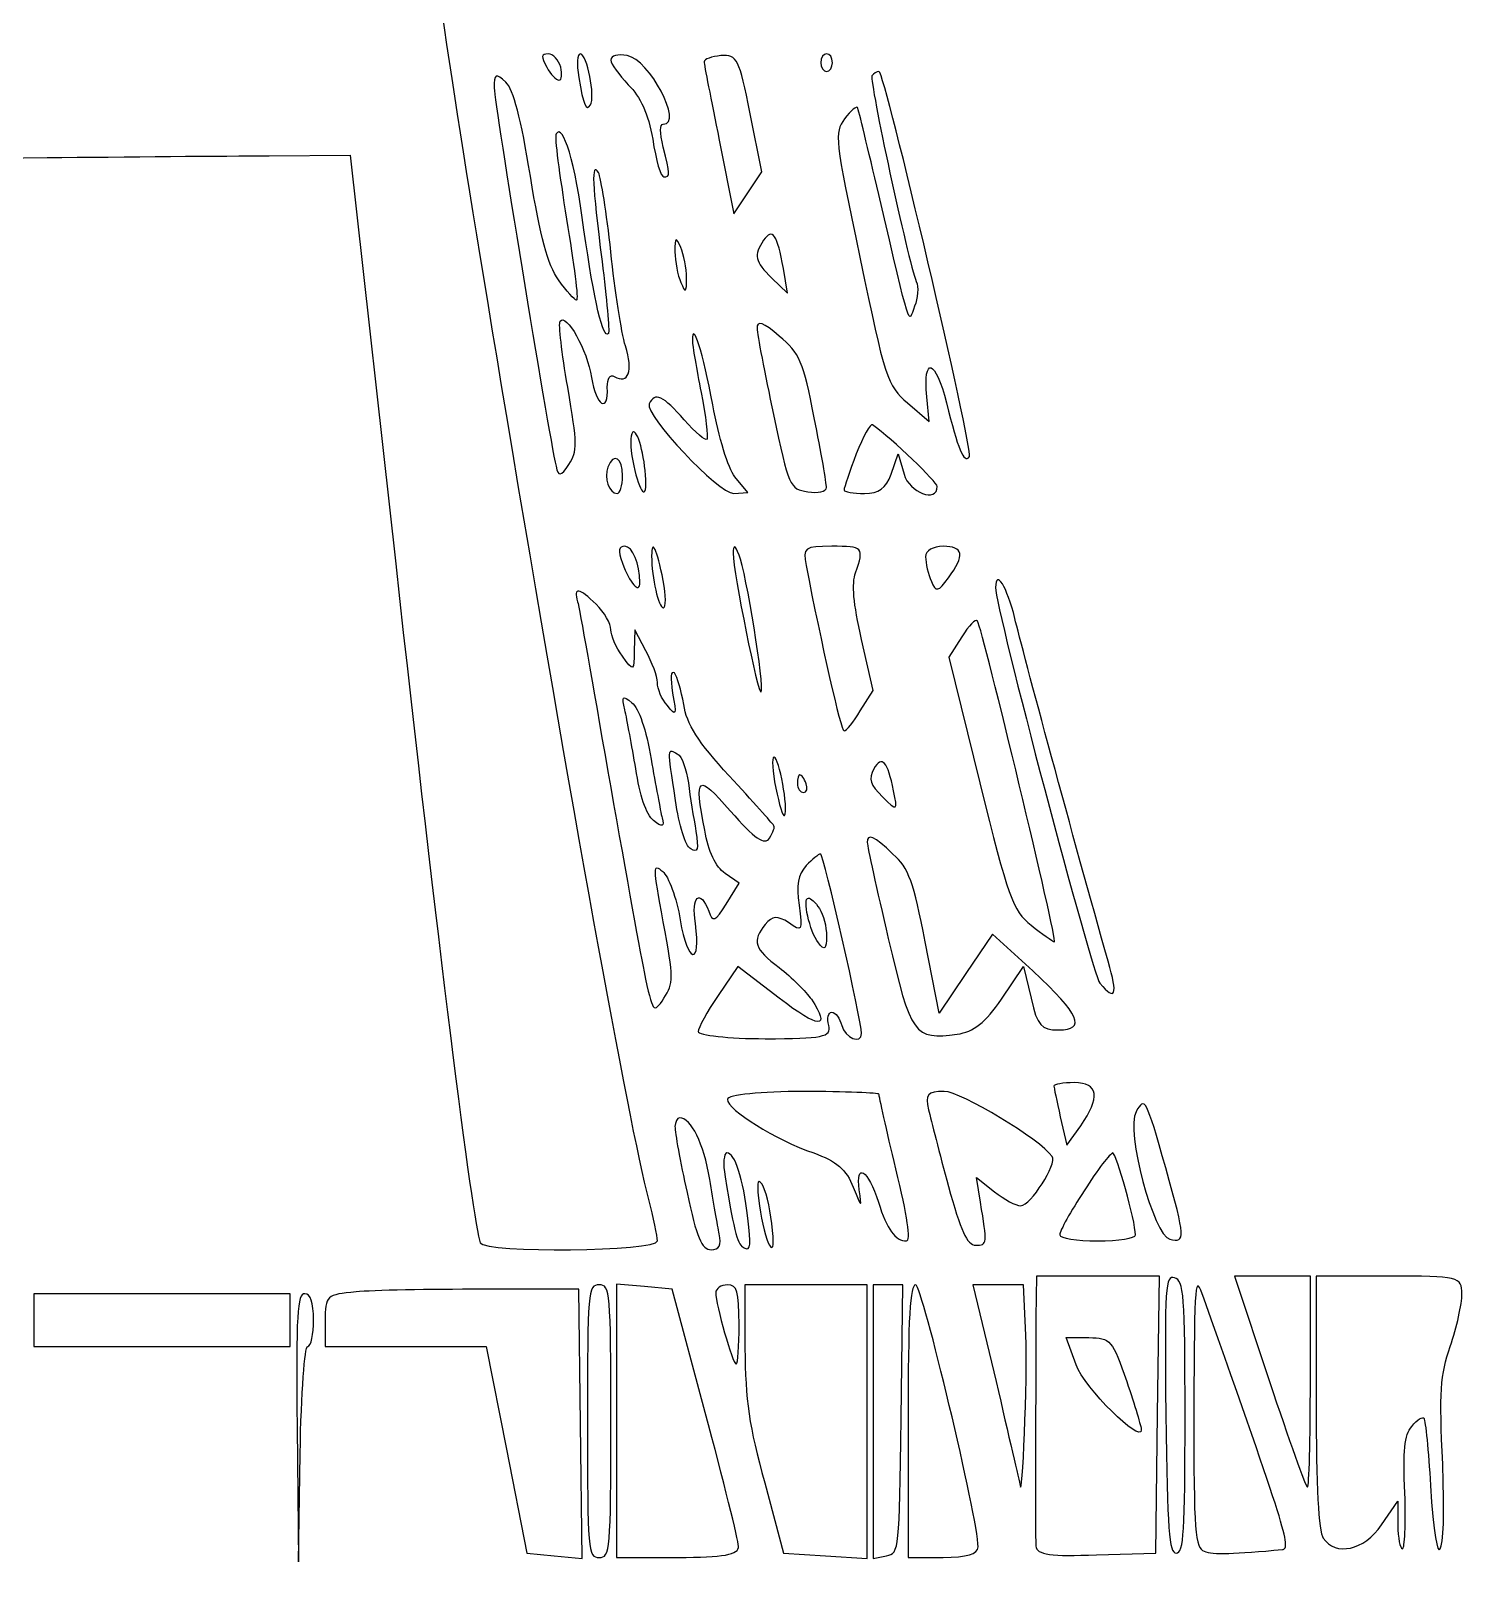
# Model space of a CAD drawing. Extents: x 50 to 162, y 10 to 290.
# Drawn here: x 101.74 to 135.04, y 82.91 to 119.04 of the extents above; entities that cross this region are included whole.
import ezdxf

# ---------------------------------------------------------------- set-up
doc = ezdxf.new("R2010")
doc.units = 0
doc.layers.add('Layer_1', color=7, linetype='CONTINUOUS')

msp = doc.modelspace()

# ---------------------------------------------------------------- linework, layer by layer
at = {"layer": 'Layer_1', "color": 7}
for points in [[(113.735819, 118.203731), (113.735819, 118.203731)], [(115.228134, 118.367486), (115.228134, 118.367486)], [(117.398773, 118.326547), (117.398773, 118.326547)], [(120.112072, 118.306078), (120.112072, 118.306078)], [(114.481977, 117.958099), (114.481977, 117.958099)], [(121.305924, 117.999038), (121.305924, 117.999038)], [(112.514835, 117.712467), (112.514835, 117.712467)], [(117.751502, 116.504775), (118.090664, 114.78535), (118.41626, 115.276614), (118.741856, 115.767879), (118.470526, 117.118856)], [(98.758408, 115.604124), (98.812674, 116.05445), (102.109333, 116.095388)], [(107.278167, 116.136327), (109.16391, 116.156796), (110.222097, 106.63855)], [(118.782556, 114.17127), (118.782556, 114.17127)], [(116.720448, 113.905168), (116.720448, 113.905168)], [(118.972487, 113.291088), (119.338782, 112.943109), (119.243817, 113.516251)], [(118.633324, 112.124335), (118.633324, 112.124335)], [(117.127443, 111.837764), (117.127443, 111.837764)], [(122.13348, 110.384441), (122.63544, 109.954584), (122.581175, 110.527726)], [(115.716528, 109.15628), (115.716528, 109.15628)], [(120.939629, 109.197219), (120.939629, 109.197219)], [(121.753618, 108.726424), (121.916416, 109.197219), (122.052081, 108.726424)], [(115.160301, 108.890178), (115.160301, 108.890178)], [(118.090664, 108.276098), (118.41626, 108.296567), (118.117797, 108.665016)], [(115.499464, 106.65902), (115.499464, 106.65902)], [(116.177789, 106.822774), (116.177789, 106.822774)], [(118.077098, 106.884182), (118.077098, 106.884182)], [(119.77291, 106.597612), (119.77291, 106.597612)], [(122.554042, 106.802305), (122.554042, 106.802305)], [(124.182021, 106.085878), (124.182021, 106.085878)], [(114.454844, 105.758368), (114.454844, 105.758368)], [(116.042124, 104.612085), (115.78436, 105.103349), (115.770794, 104.612085)], [(121.034594, 103.220169), (121.333057, 103.690964), (121.061727, 104.878186)], [(123.395164, 104.939595), (123.096701, 104.4688), (123.815726, 101.541683)], [(123.395164, 104.939595), (123.395164, 104.939595)], [(116.164222, 102.094355), (116.164222, 102.094355)], [(117.032478, 101.541683), (117.032478, 101.541683)], [(119.569412, 101.521214), (119.569412, 101.521214)], [(121.346623, 101.869193), (121.346623, 101.869193)], [(119.067452, 101.418867), (119.067452, 101.418867)], [(121.197392, 100.149767), (121.197392, 100.149767)], [(117.9143, 98.716913), (118.212763, 99.208178), (117.887167, 99.43334)], [(119.77291, 99.617564), (119.77291, 99.617564)], [(120.084939, 98.614567), (120.084939, 98.614567)], [(125.050277, 97.161243), (124.114189, 98.020955), (123.49013, 97.099835), (122.866071, 96.178714), (122.540475, 97.836731)], [(119.148851, 96.526693), (118.18563, 97.26359), (117.724369, 96.588101)], [(124.317686, 96.506224), (124.833213, 97.26359), (125.009577, 96.526693)], [(125.538671, 94.479759), (125.538671, 94.479759)], [(117.941433, 94.172718), (117.941433, 94.172718)], [(122.621874, 93.927086), (122.621874, 93.927086)], [(125.687902, 93.763331), (125.837133, 93.108312), (126.162729, 93.558638)], [(127.451546, 93.886147), (127.451546, 93.886147)], [(116.720448, 93.538169), (116.720448, 93.538169)], [(117.887167, 92.371416), (117.887167, 92.371416)], [(123.829292, 91.777805), (123.734327, 92.350947), (124.154888, 92.023437)], [(126.244128, 92.043906), (126.244128, 92.043906)], [(118.68759, 91.695927), (118.68759, 91.695927)], [(126.529025, 83.569597), (127.912807, 83.610536), (127.953507, 86.844692), (127.994206, 90.05838), (126.556158, 90.05838), (125.131676, 90.05838), (125.118109, 89.09632), (125.118109, 89.09632)], [(131.507929, 87.602058), (131.507929, 90.05838), (130.626106, 90.05838), (129.744284, 90.05838), (130.558274, 87.602058), (130.558274, 87.602058)], [(133.339406, 90.05838), (131.643594, 90.05838), (131.643594, 87.131263), (131.643594, 87.131263)], [(101.797303, 89.034912), (101.797303, 88.420832), (104.781932, 88.420832), (107.766561, 88.420832), (107.766561, 89.034912), (107.766561, 89.648993), (104.781932, 89.648993), (101.797303, 89.648993), (101.797303, 89.034912), (101.797303, 89.034912)], [(108.580551, 89.014443), (108.580551, 88.420832), (110.452727, 88.420832), (112.324904, 88.420832), (112.799731, 86.025918), (113.274559, 83.610536), (113.912184, 83.549128), (114.563376, 83.48772), (114.522676, 86.61953), (114.481977, 89.75134), (112.243505, 89.75134)], [(109.299575, 89.689931), (109.299575, 89.689931)], [(117.425906, 86.885631), (116.652616, 89.75134), (116.014991, 89.812748), (115.363799, 89.874156), (115.363799, 86.701407), (115.363799, 86.701407)], [(117.670103, 89.669462), (117.670103, 89.669462)], [(118.809689, 85.248083), (119.243817, 83.610536), (120.220604, 83.549128), (121.197392, 83.48772), (121.197392, 86.680938), (121.197392, 89.853686), (119.77291, 89.853686), (118.348428, 89.853686), (118.348428, 88.379893), (118.348428, 88.379893)], [(121.984249, 86.742346), (122.024948, 89.853686), (121.672219, 89.853686), (121.333057, 89.853686), (121.333057, 86.660468), (121.333057, 86.660468)], [(124.887479, 88.686934), (124.833213, 89.853686), (124.249853, 89.853686), (123.652928, 89.853686), (124.195587, 87.602058), (124.195587, 87.602058)], [(126.054197, 87.990976), (125.823567, 88.625525), (126.35266, 88.625525)], [(127.234482, 87.602058), (127.234482, 87.602058)], [(128.143438, 86.844692), (128.143438, 86.844692)], [(128.794629, 86.947039), (128.794629, 86.947039)], [(107.929359, 86.537652), (107.956492, 83.405842), (107.997192, 85.923572)], [(107.929359, 86.537652), (107.929359, 86.537652)], [(114.685474, 86.680938), (114.685474, 86.680938)], [(115.363799, 86.701407), (115.363799, 83.508189), (116.788281, 83.508189)], [(121.333057, 86.660468), (121.333057, 83.48772), (121.645086, 83.549128)], [(122.147047, 86.680938), (122.147047, 83.508189), (122.961036, 83.508189)], [(122.147047, 86.680938), (122.147047, 86.680938)], [(133.163041, 84.265555), (133.542903, 84.818227), (133.542903, 84.265555)]]:
    msp.add_lwpolyline(points, dxfattribs=at)
for points in [[(112.799731, 110.118339), (111.578747, 117.446365), (111.212451, 119.861748), (110.615525, 124.651575)], [(113.776519, 118.510771), (113.600154, 118.510771), (113.600154, 118.449363), (113.735819, 118.203731)], [(114.061415, 118.203731), (114.007149, 118.367486), (113.885051, 118.510771), (113.776519, 118.510771)], [(114.522676, 118.510771), (114.441277, 118.510771), (114.427711, 118.285608), (114.481977, 117.958099)], [(114.753307, 117.323549), (114.875405, 117.507773), (114.671908, 118.510771), (114.522676, 118.510771)], [(115.607996, 118.469832), (115.390932, 118.510771), (115.228134, 118.469832), (115.228134, 118.367486)], [(120.247737, 118.510771), (120.179905, 118.510771), (120.112072, 118.428894), (120.112072, 118.306078)], [(120.383402, 118.306078), (120.383402, 118.428894), (120.329136, 118.510771), (120.247737, 118.510771)], [(113.735819, 118.203731), (113.830785, 118.039976), (113.952883, 117.896691), (114.020716, 117.896691)], [(114.020716, 117.896691), (114.088548, 117.896691), (114.102115, 118.039976), (114.061415, 118.203731)], [(115.228134, 118.367486), (115.228134, 118.285608), (115.418065, 118.019507), (115.635129, 117.794344)], [(116.449118, 116.873223), (116.923946, 116.873223), (116.123523, 118.387955), (115.607996, 118.469832)], [(117.792202, 118.469832), (117.575138, 118.449363), (117.398773, 118.387955), (117.398773, 118.326547)], [(117.398773, 118.326547), (117.398773, 118.265139), (117.561571, 117.446365), (117.751502, 116.504775)], [(118.470526, 117.118856), (118.212763, 118.408424), (118.172063, 118.490302), (117.792202, 118.469832)], [(120.112072, 118.306078), (120.112072, 118.203731), (120.179905, 118.101384), (120.247737, 118.101384)], [(120.247737, 118.101384), (120.329136, 118.101384), (120.383402, 118.203731), (120.383402, 118.306078)], [(112.786165, 117.855752), (112.555534, 118.060446), (112.514835, 118.060446), (112.514835, 117.712467)], [(113.355958, 115.665532), (113.138894, 117.016509), (112.962529, 117.671528), (112.786165, 117.855752)], [(114.481977, 117.958099), (114.590509, 117.323549), (114.658341, 117.159794), (114.753307, 117.323549)], [(115.635129, 117.794344), (115.920025, 117.507773), (116.09639, 117.118856), (116.204922, 116.525245)], [(121.305924, 117.999038), (121.238091, 117.896691), (122.147047, 113.680005), (122.336978, 113.20921)], [(121.468722, 118.101384), (121.414456, 118.101384), (121.346623, 118.060446), (121.305924, 117.999038)], [(123.571529, 109.135811), (123.666494, 109.279096), (121.604387, 118.101384), (121.468722, 118.101384)], [(112.514835, 117.712467), (112.514835, 117.384957), (113.762952, 109.749891), (113.952883, 108.910648)], [(120.966762, 117.262141), (120.953195, 117.30308), (120.81753, 117.200733), (120.668299, 116.99604)], [(121.468722, 115.235676), (121.210958, 116.300082), (120.993895, 117.221202), (120.966762, 117.262141)], [(114.604075, 114.416902), (114.400578, 115.993042), (114.115681, 116.914162), (113.952883, 116.648061)], [(116.449118, 116.34102), (116.36772, 116.688999), (116.36772, 116.873223), (116.449118, 116.873223)], [(120.668299, 116.99604), (120.424102, 116.66853), (120.437668, 116.566183), (121.034594, 113.741413)], [(113.952883, 116.648061), (113.912184, 116.586653), (114.034282, 115.706471), (114.19708, 114.662534)], [(116.204922, 116.525245), (116.272754, 116.03398), (116.394853, 115.645063), (116.462685, 115.645063)], [(116.462685, 115.645063), (116.611916, 115.645063), (116.611916, 115.706471), (116.449118, 116.34102)], [(102.109333, 116.095388), (103.913677, 116.115858), (106.247114, 116.136327), (107.278167, 116.136327)], [(114.943237, 115.747409), (114.766873, 116.013511), (114.794006, 115.501777), (115.024636, 113.680005)], [(114.007149, 113.250149), (113.762952, 113.598128), (113.586588, 114.253147), (113.355958, 115.665532)], [(115.228134, 113.905168), (115.133168, 114.805819), (114.997503, 115.624593), (114.943237, 115.747409)], [(122.296278, 112.636069), (122.147047, 112.206212), (122.214879, 112.021988), (121.468722, 115.235676)], [(114.19708, 114.662534), (114.373445, 113.618597), (114.481977, 112.779354), (114.427711, 112.779354)], [(115.173868, 112.001519), (115.051769, 111.837764), (114.834706, 112.758885), (114.604075, 114.416902)], [(116.856113, 114.007515), (116.747581, 114.253147), (116.720448, 114.253147), (116.720448, 113.905168)], [(118.782556, 114.17127), (118.551925, 113.823291), (118.579058, 113.680005), (118.972487, 113.291088)], [(119.243817, 113.516251), (119.108152, 114.294086), (118.986053, 114.47831), (118.782556, 114.17127)], [(115.567296, 111.714948), (115.472331, 112.021988), (115.323099, 113.004517), (115.228134, 113.905168)], [(116.720448, 113.905168), (116.720448, 113.680005), (116.788281, 113.352496), (116.856113, 113.188741)], [(116.991778, 113.291088), (116.991778, 113.516251), (116.923946, 113.84376), (116.856113, 114.007515)], [(115.024636, 113.680005), (115.133168, 112.799824), (115.201001, 112.062927), (115.173868, 112.001519)], [(121.034594, 113.741413), (121.604387, 110.957582), (121.658653, 110.793828), (122.13348, 110.384441)], [(114.427711, 112.779354), (114.387011, 112.779354), (114.19708, 112.984048), (114.007149, 113.250149)], [(116.856113, 113.188741), (116.964645, 112.943109), (116.991778, 112.943109), (116.991778, 113.291088)], [(122.336978, 113.20921), (122.391244, 113.086394), (122.377677, 112.820293), (122.296278, 112.636069)], [(114.047849, 112.28809), (114.183514, 112.492783), (114.685474, 111.612601), (114.78044, 110.978052)], [(114.224213, 110.752889), (114.088548, 111.551193), (114.007149, 112.226682), (114.047849, 112.28809)], [(117.602271, 110.343502), (117.37164, 111.551193), (117.127443, 112.349498), (117.127443, 111.837764)], [(119.148851, 111.940111), (118.782556, 112.267621), (118.619758, 112.308559), (118.633324, 112.124335)], [(118.633324, 112.124335), (118.633324, 111.98105), (118.809689, 111.080398), (119.013186, 110.118339)], [(115.309533, 110.998521), (115.635129, 110.814297), (115.757227, 111.121337), (115.567296, 111.714948)], [(117.127443, 111.837764), (117.127443, 111.714948), (117.222409, 111.162276), (117.330941, 110.630073)], [(119.962841, 110.036462), (119.705077, 111.3465), (119.623678, 111.551193), (119.148851, 111.940111)], [(122.581175, 110.527726), (122.486209, 111.489785), (122.784672, 111.407908), (123.042435, 110.384441)], [(114.78044, 110.978052), (114.888972, 110.302563), (115.173868, 110.138809), (115.146735, 110.752889)], [(115.146735, 110.752889), (115.146735, 110.957582), (115.214567, 111.059929), (115.309533, 110.998521)], [(114.251346, 108.951586), (114.454844, 109.279096), (114.454844, 109.401912), (114.224213, 110.752889)], [(116.937512, 109.995523), (116.449118, 110.548195), (116.245621, 110.650542), (116.123523, 110.363971)], [(117.330941, 110.630073), (117.439473, 110.0774), (117.493739, 109.586136), (117.466606, 109.545197)], [(116.123523, 110.363971), (116.014991, 110.09787), (117.737936, 108.276098), (118.090664, 108.276098)], [(118.117797, 108.665016), (117.955, 108.869709), (117.737936, 109.586136), (117.602271, 110.343502)], [(123.042435, 110.384441), (123.300199, 109.320035), (123.44943, 108.951586), (123.571529, 109.135811)], [(116.109956, 91.839213), (115.648695, 93.640515), (114.278479, 101.214173), (112.799731, 110.118339)], [(117.466606, 109.545197), (117.439473, 109.483789), (117.195276, 109.688483), (116.937512, 109.995523)], [(119.013186, 110.118339), (119.365915, 108.439853), (119.393048, 108.378445), (119.813609, 108.317037)], [(120.247737, 108.419383), (120.247737, 108.501261), (120.125639, 109.238157), (119.962841, 110.036462)], [(121.31949, 109.872707), (121.265224, 109.913646), (121.102426, 109.606605), (120.939629, 109.197219)], [(122.825371, 108.439853), (122.825371, 108.542199), (121.780751, 109.545197), (121.31949, 109.872707)], [(115.757227, 109.708952), (115.689395, 109.708952), (115.675828, 109.46332), (115.716528, 109.15628)], [(116.042124, 108.501261), (116.042124, 109.033464), (115.879326, 109.708952), (115.757227, 109.708952)], [(115.499464, 108.685485), (115.499464, 109.115341), (115.295966, 109.238157), (115.160301, 108.890178)], [(115.716528, 109.15628), (115.82506, 108.501261), (116.042124, 108.030466), (116.042124, 108.501261)], [(120.939629, 109.197219), (120.790397, 108.787832), (120.654732, 108.419383), (120.654732, 108.357975)], [(113.952883, 108.910648), (114.007149, 108.665016), (114.061415, 108.665016), (114.251346, 108.951586)], [(115.160301, 108.890178), (115.065336, 108.644546), (115.187434, 108.276098), (115.377365, 108.276098)], [(115.377365, 108.276098), (115.445198, 108.276098), (115.499464, 108.460322), (115.499464, 108.685485)], [(119.813609, 108.317037), (120.04424, 108.276098), (120.247737, 108.317037), (120.247737, 108.419383)], [(121.129559, 108.276098), (121.468722, 108.276098), (121.63152, 108.398914), (121.753618, 108.726424)], [(122.052081, 108.726424), (122.17418, 108.296567), (122.825371, 108.050935), (122.825371, 108.439853)], [(120.654732, 108.357975), (120.654732, 108.317037), (120.871796, 108.276098), (121.129559, 108.276098)], [(115.55373, 107.047937), (115.404498, 107.047937), (115.390932, 106.96606), (115.499464, 106.65902)], [(115.906459, 106.208694), (115.906459, 106.63855), (115.730094, 107.047937), (115.55373, 107.047937)], [(116.449118, 106.249633), (116.299887, 106.986529), (116.177789, 107.252631), (116.177789, 106.822774)], [(118.212763, 106.843244), (118.117797, 107.088876), (118.077098, 107.088876), (118.077098, 106.884182)], [(120.369836, 107.047937), (119.73221, 107.047937), (119.691511, 107.027468), (119.77291, 106.597612)], [(120.926062, 106.433857), (121.129559, 107.027468), (121.102426, 107.047937), (120.369836, 107.047937)], [(122.961036, 107.047937), (122.730406, 107.047937), (122.554042, 106.94559), (122.554042, 106.802305)], [(123.083135, 106.311041), (123.476563, 106.843244), (123.435864, 107.047937), (122.961036, 107.047937)], [(110.222097, 106.63855), (111.171752, 98.000486), (112.012874, 91.266071), (112.189239, 90.836215)], [(115.499464, 106.65902), (115.662262, 106.188225), (115.906459, 105.922123), (115.906459, 106.208694)], [(116.177789, 106.822774), (116.177789, 106.311041), (116.340587, 105.615083), (116.449118, 105.615083)], [(118.077098, 106.884182), (118.077098, 106.433857), (118.660457, 103.547679), (118.72829, 103.650026)], [(118.72829, 103.650026), (118.809689, 103.772842), (118.375561, 106.454326), (118.212763, 106.843244)], [(119.77291, 106.597612), (120.125639, 104.77584), (120.5869, 102.749374), (120.654732, 102.749374)], [(122.554042, 106.802305), (122.554042, 106.65902), (122.608307, 106.392918), (122.689706, 106.229163)], [(116.449118, 105.615083), (116.516951, 105.615083), (116.516951, 105.901654), (116.449118, 106.249633)], [(121.061727, 104.878186), (120.871796, 105.737899), (120.831097, 106.167755), (120.926062, 106.433857)], [(122.689706, 106.229163), (122.784672, 105.983531), (122.852504, 105.983531), (123.083135, 106.311041)], [(124.629715, 105.369451), (124.453351, 106.106347), (124.182021, 106.536204), (124.182021, 106.085878)], [(114.888972, 105.69696), (114.481977, 106.085878), (114.359878, 106.106347), (114.454844, 105.758368)], [(124.182021, 106.085878), (124.168454, 105.635552), (126.434059, 97.079366), (126.610424, 96.874672)], [(114.454844, 105.758368), (114.495543, 105.615083), (114.807573, 103.83425), (115.160301, 101.807785)], [(115.228134, 105.103349), (115.228134, 105.246635), (115.078902, 105.512736), (114.888972, 105.69696)], [(123.76146, 105.308043), (123.72076, 105.369451), (123.557962, 105.205696), (123.395164, 104.939595)], [(125.552237, 97.836731), (125.633636, 97.836731), (123.883558, 105.103349), (123.76146, 105.308043)], [(126.800355, 97.386406), (126.013498, 100.170237), (124.80608, 104.632554), (124.629715, 105.369451)], [(115.499464, 104.489269), (115.350232, 104.693962), (115.228134, 104.980533), (115.228134, 105.103349)], [(115.770794, 104.612085), (115.770794, 104.14129), (115.757227, 104.120821), (115.499464, 104.489269)], [(116.313454, 103.875189), (116.313454, 104.018474), (116.191355, 104.345983), (116.042124, 104.612085)], [(116.706882, 104.100351), (116.625483, 104.161759), (116.611916, 103.998005), (116.666182, 103.629556)], [(116.923946, 103.363455), (116.86968, 103.690964), (116.774714, 104.018474), (116.706882, 104.100351)], [(116.544084, 103.342986), (116.408419, 103.486271), (116.313454, 103.731903), (116.313454, 103.875189)], [(115.55373, 103.240639), (115.472331, 103.568148), (115.499464, 103.588618), (115.716528, 103.404394)], [(115.716528, 103.404394), (115.879326, 103.281577), (116.05569, 102.769844), (116.164222, 102.094355)], [(116.666182, 103.629556), (116.761148, 103.117823), (116.747581, 103.076884), (116.544084, 103.342986)], [(117.982132, 101.705438), (117.263108, 102.483273), (116.991778, 102.913129), (116.923946, 103.363455)], [(115.811493, 101.869193), (115.716528, 102.401396), (115.607996, 103.015476), (115.55373, 103.240639)], [(120.654732, 102.749374), (120.708998, 102.749374), (120.871796, 102.954068), (121.034594, 103.220169)], [(116.734015, 101.132296), (116.544084, 102.401396), (116.544084, 102.339988), (116.774714, 102.217171)], [(116.164222, 102.094355), (116.272754, 101.500744), (116.381286, 100.886664), (116.421986, 100.722909)], [(116.774714, 102.217171), (116.883246, 102.155763), (116.991778, 101.848723), (117.032478, 101.541683)], [(119.026753, 102.135294), (118.972487, 102.135294), (118.986053, 101.807785), (119.067452, 101.418867)], [(119.27095, 100.784317), (119.365915, 100.927603), (119.148851, 102.135294), (119.026753, 102.135294)], [(121.807884, 101.357459), (121.672219, 102.032947), (121.536554, 102.196702), (121.346623, 101.869193)], [(115.160301, 101.807785), (115.51303, 99.801789), (115.892892, 97.693446), (116.001424, 97.140774)], [(116.218488, 100.661501), (116.05569, 100.804787), (115.892892, 101.255112), (115.811493, 101.869193)], [(117.032478, 101.541683), (117.073177, 101.214173), (117.154576, 100.722909), (117.208842, 100.415869)], [(117.41234, 100.436338), (117.168143, 101.725907), (117.235975, 101.766846), (118.009265, 100.886664)], [(119.013186, 100.559154), (118.986053, 100.600093), (118.524792, 101.111827), (117.982132, 101.705438)], [(119.623678, 101.725907), (119.596545, 101.725907), (119.569412, 101.64403), (119.569412, 101.521214)], [(119.569412, 101.521214), (119.569412, 101.418867), (119.637245, 101.31652), (119.718644, 101.31652)], [(119.77291, 101.521214), (119.73221, 101.64403), (119.664378, 101.725907), (119.623678, 101.725907)], [(119.718644, 101.31652), (119.786476, 101.31652), (119.813609, 101.418867), (119.77291, 101.521214)], [(121.346623, 101.869193), (121.224525, 101.62356), (121.265224, 101.500744), (121.550121, 101.214173)], [(123.815726, 101.541683), (124.480484, 98.860199), (124.575449, 98.573628), (125.009577, 98.225649)], [(119.067452, 101.418867), (119.148851, 101.029949), (119.23025, 100.743379), (119.27095, 100.784317)], [(121.550121, 101.214173), (121.90285, 100.866195), (121.90285, 100.886664), (121.807884, 101.357459)], [(117.086744, 100.006482), (116.964645, 100.06789), (116.815414, 100.559154), (116.734015, 101.132296)], [(118.009265, 100.886664), (118.579058, 100.231645), (118.809689, 100.088359), (118.918221, 100.252114)], [(116.421986, 100.722909), (116.476251, 100.518216), (116.435552, 100.497746), (116.218488, 100.661501)], [(118.918221, 100.252114), (119.013186, 100.3954), (119.053886, 100.518216), (119.013186, 100.559154)], [(117.208842, 100.415869), (117.276675, 99.986013), (117.249542, 99.904135), (117.086744, 100.006482)], [(117.887167, 99.43334), (117.670103, 99.576626), (117.493739, 99.945074), (117.41234, 100.436338)], [(121.794318, 99.883666), (121.346623, 100.313522), (121.197392, 100.37493), (121.197392, 100.149767)], [(121.197392, 100.149767), (121.197392, 100.06789), (121.414456, 99.064892), (121.685786, 97.918609)], [(120.112072, 99.883666), (120.057806, 99.883666), (119.922141, 99.76085), (119.77291, 99.617564)], [(121.061727, 95.707919), (121.061727, 96.01496), (120.179905, 99.883666), (120.112072, 99.883666)], [(122.540475, 97.836731), (122.282712, 99.228647), (122.160613, 99.556156), (121.794318, 99.883666)], [(116.449118, 98.307526), (116.204922, 99.617564), (116.204922, 99.678973), (116.435552, 99.474279)], [(116.435552, 99.474279), (116.571217, 99.371932), (116.761148, 98.860199), (116.842547, 98.348465)], [(119.77291, 99.617564), (119.582979, 99.392402), (119.542279, 99.167239), (119.610112, 98.696444)], [(117.195276, 98.266588), (117.10031, 98.901137), (117.303808, 99.085361), (117.507305, 98.553158)], [(117.507305, 98.553158), (117.602271, 98.287057), (117.656537, 98.307526), (117.9143, 98.716913)], [(119.610112, 98.696444), (119.691511, 98.082363), (119.677944, 98.061894), (119.365915, 98.287057)], [(120.057806, 97.816262), (119.854309, 98.082363), (119.677944, 98.860199), (119.827176, 98.860199)], [(119.827176, 98.860199), (119.881442, 98.860199), (119.989974, 98.757852), (120.084939, 98.614567)], [(116.462685, 96.526693), (116.693315, 96.895141), (116.693315, 96.956549), (116.449118, 98.307526)], [(116.842547, 98.348465), (117.005345, 97.324998), (117.344507, 97.26359), (117.195276, 98.266588)], [(119.365915, 98.287057), (119.108152, 98.450812), (118.986053, 98.450812), (118.823255, 98.246118)], [(120.084939, 98.614567), (120.179905, 98.471281), (120.247737, 98.18471), (120.247737, 97.980017)], [(118.823255, 98.246118), (118.511226, 97.857201), (118.565492, 97.672977), (119.148851, 97.24312)], [(120.247737, 97.980017), (120.247737, 97.652507), (120.207038, 97.632038), (120.057806, 97.816262)], [(121.685786, 97.918609), (122.214879, 95.646511), (122.282712, 95.564634), (123.286632, 95.68745)], [(125.009577, 98.225649), (125.267341, 98.020955), (125.511538, 97.857201), (125.552237, 97.836731)], [(119.148851, 97.24312), (119.433748, 97.017957), (119.77291, 96.669979), (119.895008, 96.506224)], [(126.610424, 96.874672), (126.976719, 96.444816), (127.030985, 96.588101), (126.800355, 97.386406)], [(116.001424, 97.140774), (116.204922, 96.178714), (116.218488, 96.158245), (116.462685, 96.526693)], [(125.647203, 95.789797), (126.298394, 95.789797), (126.149163, 96.137776), (125.050277, 97.161243)], [(117.724369, 96.588101), (117.466606, 96.219653), (117.263108, 95.830735), (117.263108, 95.748858)], [(119.895008, 96.506224), (120.356269, 95.810266), (120.071373, 95.810266), (119.148851, 96.526693)], [(123.286632, 95.68745), (123.666494, 95.748858), (123.951391, 95.953551), (124.317686, 96.506224)], [(125.009577, 96.526693), (125.158809, 95.871674), (125.240208, 95.789797), (125.647203, 95.789797)], [(120.302003, 95.892143), (120.247737, 96.055898), (120.288437, 96.199184), (120.369836, 96.199184)], [(120.369836, 96.199184), (120.464801, 96.199184), (120.559767, 96.055898), (120.600466, 95.892143)], [(117.263108, 95.748858), (117.263108, 95.666981), (117.968566, 95.585103), (118.823255, 95.585103)], [(118.823255, 95.585103), (120.152772, 95.585103), (120.369836, 95.626042), (120.302003, 95.892143)], [(120.600466, 95.892143), (120.681865, 95.605573), (121.061727, 95.441818), (121.061727, 95.707919)], [(119.705077, 94.356942), (118.741856, 94.356942), (117.941433, 94.275065), (117.941433, 94.172718)], [(121.468722, 94.295534), (121.468722, 94.316004), (120.681865, 94.356942), (119.705077, 94.356942)], [(121.86215, 92.55564), (121.645086, 93.456291), (121.468722, 94.254596), (121.468722, 94.295534)], [(122.988169, 94.356942), (122.594741, 94.356942), (122.540475, 94.295534), (122.621874, 93.927086)], [(125.497971, 92.842211), (125.240208, 93.231128), (123.368031, 94.356942), (122.988169, 94.356942)], [(126.013498, 94.561636), (125.755734, 94.561636), (125.538671, 94.520697), (125.538671, 94.479759)], [(125.538671, 94.479759), (125.538671, 94.459289), (125.606503, 94.13178), (125.687902, 93.763331)], [(126.162729, 93.558638), (126.62399, 94.213657), (126.583291, 94.561636), (126.013498, 94.561636)], [(117.941433, 94.172718), (117.941433, 93.927086), (119.067452, 93.231128), (119.949274, 92.924088)], [(128.143438, 92.576109), (127.682177, 94.193188), (127.655044, 94.254596), (127.451546, 93.886147)], [(116.82898, 93.742862), (116.774714, 93.742862), (116.720448, 93.640515), (116.720448, 93.538169)], [(117.534438, 92.310008), (117.385207, 93.149251), (117.10031, 93.742862), (116.82898, 93.742862)], [(122.621874, 93.927086), (122.67614, 93.701923), (122.879637, 92.903619), (123.083135, 92.146253)], [(127.451546, 93.886147), (127.20735, 93.435822), (127.858541, 90.99997), (128.238403, 90.918092)], [(116.720448, 93.538169), (116.720448, 93.415353), (116.842547, 92.719395), (117.005345, 92.002968)], [(117.927867, 92.924088), (117.860034, 92.924088), (117.832901, 92.678456), (117.887167, 92.371416)], [(118.41626, 91.409357), (118.307728, 92.350947), (118.117797, 92.924088), (117.927867, 92.924088)], [(119.949274, 92.924088), (120.478368, 92.739864), (120.708998, 92.535171), (120.871796, 92.125784)], [(126.908887, 92.924088), (126.854621, 92.924088), (126.556158, 92.535171), (126.244128, 92.043906)], [(127.43798, 91.020439), (127.43798, 91.327479), (126.990286, 92.924088), (126.908887, 92.924088)], [(121.007461, 92.064376), (120.926062, 92.719395), (121.210958, 92.535171), (121.455155, 91.777805)], [(122.106347, 90.877154), (122.214879, 90.877154), (122.13348, 91.450295), (121.86215, 92.55564)], [(124.76538, 91.695927), (124.996011, 91.695927), (125.62007, 92.678456), (125.497971, 92.842211)], [(128.238403, 90.918092), (128.604699, 90.836215), (128.604699, 90.918092), (128.143438, 92.576109)], [(117.751502, 91.040908), (117.710803, 91.225132), (117.615837, 91.798274), (117.534438, 92.310008)], [(117.887167, 92.371416), (118.117797, 90.9795), (118.172063, 90.795276), (118.334861, 90.713399)], [(118.741856, 92.207661), (118.633324, 92.350947), (118.619758, 92.207661), (118.68759, 91.695927)], [(118.972487, 91.286541), (118.931787, 91.675458), (118.823255, 92.084845), (118.741856, 92.207661)], [(123.083135, 92.146253), (123.368031, 91.122786), (123.517263, 90.774807), (123.72076, 90.774807)], [(116.313454, 90.877154), (116.313454, 90.9795), (116.218488, 91.429826), (116.109956, 91.839213)], [(117.005345, 92.002968), (117.222409, 90.959031), (117.344507, 90.67246), (117.561571, 90.67246)], [(120.871796, 92.125784), (121.061727, 91.634519), (121.075293, 91.634519), (121.007461, 92.064376)], [(121.455155, 91.777805), (121.658653, 91.143255), (121.848584, 90.877154), (122.106347, 90.877154)], [(123.72076, 90.774807), (123.99209, 90.774807), (123.99209, 90.815746), (123.829292, 91.777805)], [(124.154888, 92.023437), (124.385518, 91.839213), (124.656848, 91.695927), (124.76538, 91.695927)], [(126.244128, 92.043906), (125.932099, 91.573111), (125.674336, 91.102316), (125.674336, 91.020439)], [(118.334861, 90.713399), (118.484093, 90.631521), (118.497659, 90.795276), (118.41626, 91.409357)], [(118.68759, 91.695927), (118.741856, 91.30701), (118.850388, 90.897623), (118.918221, 90.774807)], [(118.918221, 90.774807), (119.013186, 90.631521), (119.040319, 90.795276), (118.972487, 91.286541)], [(112.189239, 90.836215), (112.297771, 90.590583), (116.313454, 90.631521), (116.313454, 90.877154)], [(117.561571, 90.67246), (117.751502, 90.67246), (117.805768, 90.774807), (117.751502, 91.040908)], [(125.674336, 91.020439), (125.674336, 90.938562), (126.067764, 90.877154), (126.556158, 90.877154)], [(126.556158, 90.877154), (127.044552, 90.877154), (127.43798, 90.938562), (127.43798, 91.020439)], [(128.346935, 90.017441), (128.129871, 90.078849), (128.116305, 89.853686), (128.143438, 86.844692)], [(128.591132, 86.783284), (128.591132, 89.648993), (128.563999, 89.956033), (128.346935, 90.017441)], [(129.02526, 89.546646), (128.821762, 90.140257), (128.808196, 90.017441), (128.794629, 86.947039)], [(135.035217, 89.648993), (135.035217, 90.03791), (134.953818, 90.05838), (133.339406, 90.05838)], [(108.105724, 89.648993), (107.929359, 89.648993), (107.902226, 89.178198), (107.929359, 86.537652)], [(108.309221, 89.034912), (108.309221, 89.444299), (108.241389, 89.648993), (108.105724, 89.648993)], [(109.299575, 89.689931), (108.607684, 89.628523), (108.580551, 89.608054), (108.580551, 89.014443)], [(112.243505, 89.75134), (111.008954, 89.75134), (109.679437, 89.73087), (109.299575, 89.689931)], [(114.956804, 89.853686), (114.699041, 89.853686), (114.685474, 89.710401), (114.685474, 86.680938)], [(115.228134, 86.680938), (115.228134, 89.710401), (115.214567, 89.853686), (114.956804, 89.853686)], [(117.941433, 89.853686), (117.792202, 89.853686), (117.670103, 89.771809), (117.670103, 89.669462)], [(117.670103, 89.669462), (117.670103, 89.403361), (118.063531, 88.011445), (118.14493, 88.011445)], [(118.212763, 88.932566), (118.212763, 89.710401), (118.172063, 89.853686), (117.941433, 89.853686)], [(122.323411, 89.853686), (122.187746, 89.853686), (122.147047, 89.11679), (122.147047, 86.680938)], [(123.775026, 83.753821), (123.775026, 84.40884), (122.472643, 89.853686), (122.323411, 89.853686)], [(134.763888, 88.420832), (134.913119, 88.871158), (135.035217, 89.403361), (135.035217, 89.648993)], [(130.856737, 83.692413), (131.073801, 83.712882), (130.924569, 84.183677), (129.02526, 89.546646)], [(108.173556, 88.420832), (108.254955, 88.420832), (108.309221, 88.707403), (108.309221, 89.034912)], [(118.14493, 88.011445), (118.18563, 88.011445), (118.212763, 88.420832), (118.212763, 88.932566)], [(125.118109, 89.09632), (125.118109, 87.642997), (125.104543, 84.060861), (125.118109, 83.77429)], [(124.751814, 85.186675), (124.80608, 84.777288), (124.928178, 87.663466), (124.887479, 88.686934)], [(126.35266, 88.625525), (126.854621, 88.625525), (126.908887, 88.564117), (127.234482, 87.602058)], [(107.997192, 85.923572), (108.024325, 87.356426), (108.105724, 88.420832), (108.173556, 88.420832)], [(118.348428, 88.379893), (118.361994, 87.172202), (118.443393, 86.558122), (118.809689, 85.248083)], [(134.587523, 85.67794), (134.506124, 87.376895), (134.533257, 87.745344), (134.763888, 88.420832)], [(127.573645, 86.476244), (127.573645, 86.148735), (126.244128, 87.458773), (126.054197, 87.990976)], [(124.195587, 87.602058), (124.480484, 86.353428), (124.738247, 85.268553), (124.751814, 85.186675)], [(127.234482, 87.602058), (127.424413, 87.049386), (127.573645, 86.537652), (127.573645, 86.476244)], [(130.558274, 87.602058), (131.005968, 86.251081), (131.399397, 85.145737), (131.440096, 85.145737)], [(131.440096, 85.145737), (131.480796, 85.145737), (131.507929, 86.251081), (131.507929, 87.602058)], [(131.643594, 87.131263), (131.643594, 85.125267), (131.69786, 84.122269), (131.806392, 83.958515)], [(118.199196, 83.77429), (118.199196, 83.897106), (117.846468, 85.309491), (117.425906, 86.885631)], [(121.645086, 83.549128), (121.943549, 83.610536), (121.943549, 83.671944), (121.984249, 86.742346)], [(128.143438, 86.844692), (128.184137, 84.122269), (128.21127, 83.610536), (128.387635, 83.610536)], [(128.387635, 83.610536), (128.563999, 83.610536), (128.591132, 84.1018), (128.591132, 86.783284)], [(128.794629, 86.947039), (128.794629, 84.060861), (128.821762, 83.733352), (129.038826, 83.651474)], [(133.868499, 86.558122), (133.990597, 86.721876), (134.126262, 86.803754), (134.153395, 86.742346)], [(134.153395, 86.742346), (134.180528, 86.701407), (134.261927, 85.98498), (134.302627, 85.186675)], [(114.685474, 86.680938), (114.685474, 83.651474), (114.699041, 83.508189), (114.956804, 83.508189)], [(114.956804, 83.508189), (115.214567, 83.508189), (115.228134, 83.651474), (115.228134, 86.680938)], [(133.705701, 85.002451), (133.665001, 86.005449), (133.692134, 86.353428), (133.868499, 86.558122)], [(134.302627, 85.186675), (134.438292, 82.914578), (134.682489, 83.344434), (134.587523, 85.67794)], [(133.651435, 83.712882), (133.705701, 83.712882), (133.732834, 84.286024), (133.705701, 85.002451)], [(131.806392, 83.958515), (132.091288, 83.528658), (132.756046, 83.671944), (133.163041, 84.265555)], [(133.542903, 84.265555), (133.542903, 83.958515), (133.597169, 83.712882), (133.651435, 83.712882)], [(116.788281, 83.508189), (117.846468, 83.508189), (118.212763, 83.569597), (118.199196, 83.77429)], [(122.961036, 83.508189), (123.503696, 83.508189), (123.775026, 83.590066), (123.775026, 83.753821)], [(125.118109, 83.77429), (125.131676, 83.569597), (125.484405, 83.528658), (126.529025, 83.569597)], [(129.038826, 83.651474), (129.228757, 83.569597), (129.757851, 83.590066), (130.856737, 83.692413)]]:
    msp.add_open_spline(points, degree=3, dxfattribs=at)

doc.saveas('drawing.dxf')
